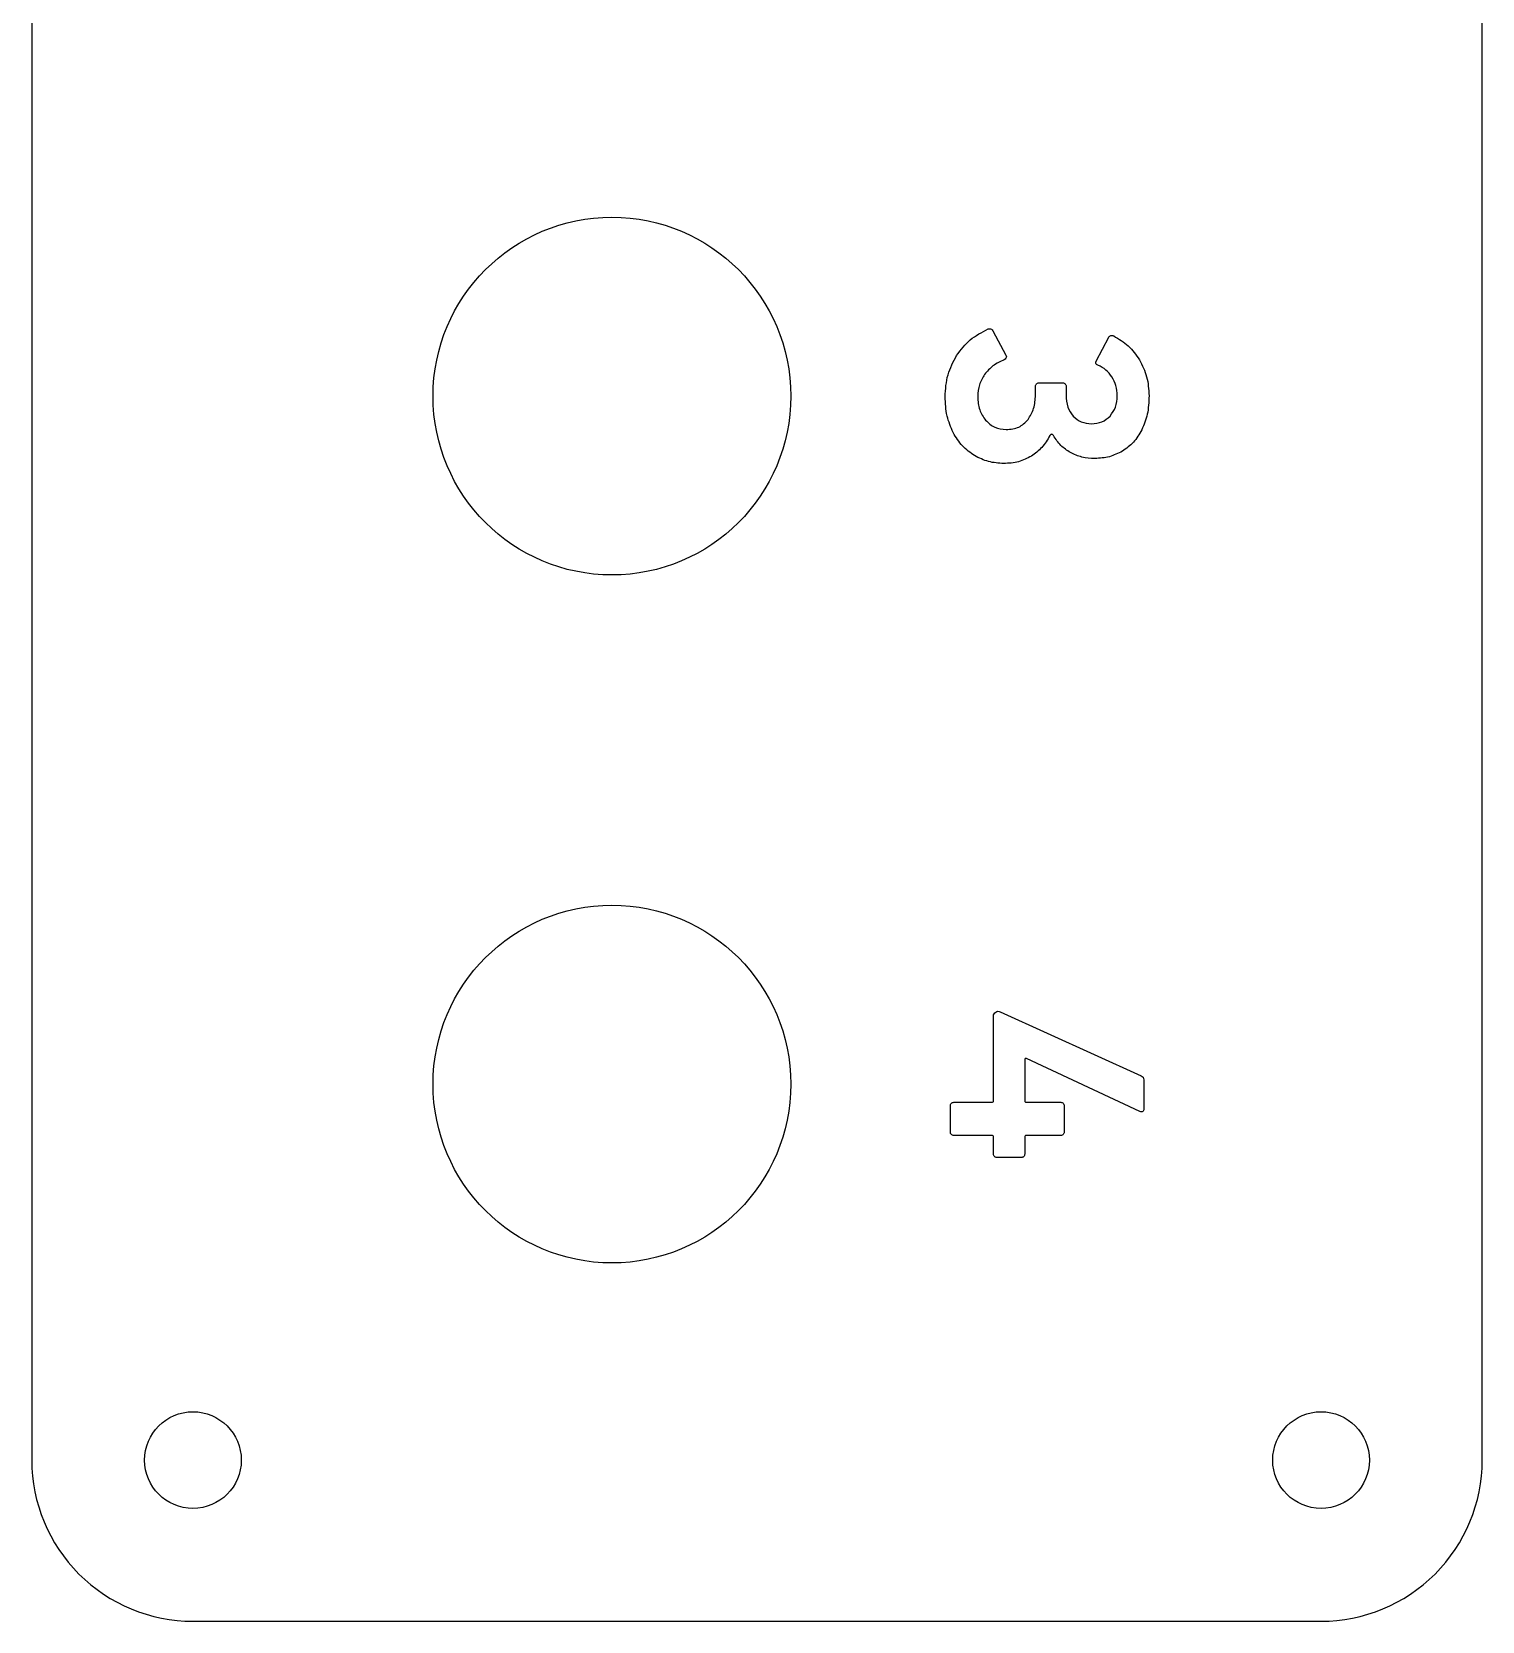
# Model space of a CAD drawing. Header units: millimetres. Extents: x 6.3 to 98.4, y -103.7 to -6.4.
# Drawn here: x 53.35 to 98.35, y -103.69 to -54.37 of the extents above; entities that cross this region are included whole.
import ezdxf

# ---------------------------------------------------------------- set-up
doc = ezdxf.new("R2010")
doc.units = ezdxf.units.MM
doc.layers.get('0').update_dxf_attribs({"linetype": 'CONTINUOUS'})

msp = doc.modelspace()

# ---------------------------------------------------------------- linework, layer by layer
for p, q in [((83.162, -63.646), (83.573, -64.408)), ((86.376, -64.588), (86.77, -63.851)), ((84.49, -65.643), (84.49, -65.368)), ((84.593, -65.266), (85.339, -65.266)), ((85.442, -65.368), (85.442, -65.643)), ((83.393, -84.78), (87.773, -86.769)), ((83.187, -87.54), (83.187, -84.917)), ((84.156, -86.28), (84.156, -87.54)), ((87.73, -87.875), (84.216, -86.237)), ((87.85, -86.889), (87.85, -87.797)), ((81.85, -88.517), (81.85, -87.695)), ((81.953, -87.592), (83.136, -87.592)), ((84.207, -87.592), (85.279, -87.592)), ((85.382, -87.695), (85.382, -88.517)), ((83.136, -88.62), (81.953, -88.62)), ((83.187, -89.203), (83.187, -88.672)), ((84.156, -88.672), (84.156, -89.203)), ((85.279, -88.62), (84.207, -88.62)), ((84.053, -89.306), (83.29, -89.306))]:
    msp.add_line(p, q)
msp.add_lwpolyline([(58.35, -6.35, 0.414214), (53.35, -11.35), (53.35, -98.694, 0.414214), (58.35, -103.694), (93.35, -103.694, 0.414214), (98.35, -98.694), (98.35, -11.35, 0.414214), (93.35, -6.35)], format="xyb", close=True)
for centre, radius in [((71.35, -65.677), 5.55), ((71.35, -87.026), 5.55), ((58.35, -98.694), 1.5), ((93.35, -98.694), 1.5)]:
    msp.add_circle(centre, radius)
for points, knots in [([(82.043, -64.417), (82.174, -64.243), (82.437, -63.893), (82.827, -63.694), (83.024, -63.594)], [0, 0, 0, 0, 0.0643151, 0.1296017, 0.1296017, 0.1296017, 0.1296017]), ([(83.024, -63.594), (83.031, -63.592), (83.044, -63.586), (83.059, -63.586), (83.067, -63.586)], [0, 0, 0, 0, 0.002032887, 0.004399734, 0.004399734, 0.004399734, 0.004399734]), ([(83.067, -63.586), (83.088, -63.588), (83.13, -63.593), (83.151, -63.628), (83.162, -63.646)], [0, 0, 0, 0, 0.00597699, 0.01176667, 0.01176667, 0.01176667, 0.01176667]), ([(86.77, -63.851), (86.777, -63.838), (86.79, -63.812), (86.817, -63.801), (86.83, -63.796)], [0, 0, 0, 0, 0.004249393, 0.008422463, 0.008422463, 0.008422463, 0.008422463]), ([(86.83, -63.796), (86.845, -63.793), (86.875, -63.788), (86.902, -63.801), (86.916, -63.808)], [0, 0, 0, 0, 0.004297731, 0.008874915, 0.008874915, 0.008874915, 0.008874915]), ([(86.916, -63.808), (87.076, -63.902), (87.398, -64.09), (87.61, -64.396), (87.717, -64.55)], [0, 0, 0, 0, 0.0548892, 0.1103592, 0.1103592, 0.1103592, 0.1103592]), ([(81.687, -65.694), (81.701, -65.463), (81.727, -65.011), (81.939, -64.612), (82.043, -64.417)], [0, 0, 0, 0, 0.0685082, 0.1339764, 0.1339764, 0.1339764, 0.1339764]), ([(83.522, -64.546), (83.399, -64.603), (83.164, -64.714), (82.994, -64.91), (82.913, -65.004)], [0, 0, 0, 0, 0.04005552, 0.07695204, 0.07695204, 0.07695204, 0.07695204]), ([(83.59, -64.46), (83.586, -64.475), (83.575, -64.512), (83.541, -64.533), (83.522, -64.546)], [0, 0, 0, 0, 0.00461584, 0.01131035, 0.01131035, 0.01131035, 0.01131035]), ([(83.573, -64.408), (83.578, -64.418), (83.586, -64.435), (83.589, -64.453), (83.59, -64.46)], [0, 0, 0, 0, 0.003263892, 0.005449199, 0.005449199, 0.005449199, 0.005449199]), ([(86.427, -64.717), (86.399, -64.702), (86.345, -64.672), (86.366, -64.616), (86.376, -64.588)], [0, 0, 0, 0, 0.00836812, 0.01597753, 0.01597753, 0.01597753, 0.01597753]), ([(87.717, -64.55), (87.803, -64.722), (87.98, -65.074), (88.002, -65.467), (88.013, -65.668)], [0, 0, 0, 0, 0.0570911, 0.1168006, 0.1168006, 0.1168006, 0.1168006]), ([(82.913, -65.004), (82.85, -65.108), (82.723, -65.32), (82.707, -65.568), (82.699, -65.694)], [0, 0, 0, 0, 0.03584101, 0.07319149, 0.07319149, 0.07319149, 0.07319149]), ([(86.864, -65.081), (86.805, -65.005), (86.686, -64.851), (86.514, -64.762), (86.427, -64.717)], [0, 0, 0, 0, 0.02860636, 0.05751128, 0.05751128, 0.05751128, 0.05751128]), ([(87.027, -65.668), (87.022, -65.56), (87.011, -65.352), (86.912, -65.169), (86.864, -65.081)], [0, 0, 0, 0, 0.03208083, 0.06161749, 0.06161749, 0.06161749, 0.06161749]), ([(84.49, -65.368), (84.491, -65.355), (84.494, -65.327), (84.511, -65.306), (84.52, -65.296)], [0, 0, 0, 0, 0.004034628, 0.008046402, 0.008046402, 0.008046402, 0.008046402]), ([(84.52, -65.296), (84.531, -65.287), (84.552, -65.269), (84.579, -65.267), (84.593, -65.266)], [0, 0, 0, 0, 0.004011774, 0.008046402, 0.008046402, 0.008046402, 0.008046402]), ([(85.339, -65.266), (85.352, -65.267), (85.38, -65.269), (85.401, -65.287), (85.412, -65.296)], [0, 0, 0, 0, 0.004034628, 0.008046402, 0.008046402, 0.008046402, 0.008046402]), ([(85.412, -65.296), (85.42, -65.306), (85.438, -65.327), (85.44, -65.355), (85.442, -65.368)], [0, 0, 0, 0, 0.004011774, 0.008046391, 0.008046391, 0.008046391, 0.008046391]), ([(81.936, -66.808), (81.863, -66.639), (81.711, -66.284), (81.695, -65.897), (81.687, -65.694)], [0, 0, 0, 0, 0.0547034, 0.1150243, 0.1150243, 0.1150243, 0.1150243]), ([(82.699, -65.694), (82.707, -65.834), (82.722, -66.101), (82.872, -66.322), (82.943, -66.427)], [0, 0, 0, 0, 0.04106383, 0.07852798, 0.07852798, 0.07852798, 0.07852798]), ([(84.259, -66.406), (84.326, -66.294), (84.467, -66.059), (84.482, -65.786), (84.49, -65.643)], [0, 0, 0, 0, 0.0386202, 0.08080456, 0.08080456, 0.08080456, 0.08080456]), ([(85.442, -65.643), (85.448, -65.772), (85.459, -66.012), (85.596, -66.208), (85.66, -66.298)], [0, 0, 0, 0, 0.03779003, 0.07038998, 0.07038998, 0.07038998, 0.07038998]), ([(86.804, -66.294), (86.869, -66.205), (87.005, -66.019), (87.02, -65.789), (87.027, -65.668)], [0, 0, 0, 0, 0.03230318, 0.06767333, 0.06767333, 0.06767333, 0.06767333]), ([(88.013, -65.668), (88.006, -65.862), (87.993, -66.227), (87.855, -66.564), (87.79, -66.723)], [0, 0, 0, 0, 0.0574849, 0.1085142, 0.1085142, 0.1085142, 0.1085142]), ([(82.943, -66.427), (83.031, -66.511), (83.211, -66.68), (83.457, -66.703), (83.582, -66.714)], [0, 0, 0, 0, 0.03546573, 0.0718593, 0.0718593, 0.0718593, 0.0718593]), ([(83.582, -66.714), (83.719, -66.704), (83.984, -66.683), (84.17, -66.496), (84.259, -66.406)], [0, 0, 0, 0, 0.03996595, 0.07667889, 0.07667889, 0.07667889, 0.07667889]), ([(85.66, -66.298), (85.74, -66.367), (85.904, -66.508), (86.119, -66.525), (86.23, -66.534)], [0, 0, 0, 0, 0.03076509, 0.06312762, 0.06312762, 0.06312762, 0.06312762]), ([(86.23, -66.534), (86.341, -66.525), (86.559, -66.507), (86.724, -66.364), (86.804, -66.294)], [0, 0, 0, 0, 0.03248744, 0.06370044, 0.06370044, 0.06370044, 0.06370044]), ([(82.6, -67.524), (82.467, -67.431), (82.195, -67.24), (82.024, -66.955), (81.936, -66.808)], [0, 0, 0, 0, 0.04800689, 0.09862665, 0.09862665, 0.09862665, 0.09862665]), ([(84.936, -66.903), (84.86, -67.031), (84.711, -67.283), (84.476, -67.456), (84.362, -67.541)], [0, 0, 0, 0, 0.04431067, 0.08665978, 0.08665978, 0.08665978, 0.08665978]), ([(84.996, -66.86), (84.984, -66.862), (84.959, -66.868), (84.944, -66.89), (84.936, -66.903)], [0, 0, 0, 0, 0.003388166, 0.007641606, 0.007641606, 0.007641606, 0.007641606]), ([(85.047, -66.903), (85.04, -66.89), (85.028, -66.87), (85.005, -66.863), (84.996, -66.86)], [0, 0, 0, 0, 0.00411629, 0.006902034, 0.006902034, 0.006902034, 0.006902034]), ([(85.574, -67.43), (85.47, -67.361), (85.257, -67.222), (85.118, -67.01), (85.047, -66.903)], [0, 0, 0, 0, 0.03717874, 0.07525803, 0.07525803, 0.07525803, 0.07525803]), ([(87.79, -66.723), (87.711, -66.859), (87.557, -67.123), (87.307, -67.301), (87.186, -67.387)], [0, 0, 0, 0, 0.04656784, 0.09072863, 0.09072863, 0.09072863, 0.09072863]), ([(83.504, -67.768), (83.345, -67.758), (83.027, -67.738), (82.742, -67.595), (82.6, -67.524)], [0, 0, 0, 0, 0.04743052, 0.09453274, 0.09453274, 0.09453274, 0.09453274]), ([(84.362, -67.541), (84.233, -67.608), (83.964, -67.746), (83.662, -67.761), (83.504, -67.768)], [0, 0, 0, 0, 0.04295148, 0.0895842, 0.0895842, 0.0895842, 0.0895842]), ([(86.333, -67.614), (86.196, -67.608), (85.931, -67.595), (85.691, -67.484), (85.574, -67.43)], [0, 0, 0, 0, 0.04065474, 0.07871716, 0.07871716, 0.07871716, 0.07871716]), ([(87.186, -67.387), (87.054, -67.453), (86.785, -67.588), (86.485, -67.605), (86.333, -67.614)], [0, 0, 0, 0, 0.04383834, 0.08908894, 0.08908894, 0.08908894, 0.08908894]), ([(83.187, -84.917), (83.19, -84.891), (83.195, -84.838), (83.236, -84.805), (83.256, -84.789)], [0, 0, 0, 0, 0.00769342, 0.01511963, 0.01511963, 0.01511963, 0.01511963]), ([(83.256, -84.789), (83.278, -84.778), (83.323, -84.756), (83.37, -84.772), (83.393, -84.78)], [0, 0, 0, 0, 0.00725098, 0.01427029, 0.01427029, 0.01427029, 0.01427029]), ([(84.216, -86.237), (84.198, -86.233), (84.162, -86.224), (84.158, -86.261), (84.156, -86.28)], [0, 0, 0, 0, 0.004505071, 0.009248492, 0.009248492, 0.009248492, 0.009248492]), ([(87.773, -86.769), (87.795, -86.782), (87.841, -86.81), (87.847, -86.862), (87.85, -86.889)], [0, 0, 0, 0, 0.00746318, 0.01499983, 0.01499983, 0.01499983, 0.01499983]), ([(81.85, -87.695), (81.851, -87.681), (81.854, -87.653), (81.871, -87.632), (81.88, -87.622)], [0, 0, 0, 0, 0.004034599, 0.008046422, 0.008046422, 0.008046422, 0.008046422]), ([(81.88, -87.622), (81.891, -87.613), (81.912, -87.595), (81.939, -87.593), (81.953, -87.592)], [0, 0, 0, 0, 0.004011757, 0.008046385, 0.008046385, 0.008046385, 0.008046385]), ([(83.136, -87.592), (83.151, -87.59), (83.181, -87.585), (83.185, -87.555), (83.187, -87.54)], [0, 0, 0, 0, 0.004065775, 0.00813154, 0.00813154, 0.00813154, 0.00813154]), ([(84.156, -87.54), (84.158, -87.555), (84.162, -87.585), (84.192, -87.59), (84.207, -87.592)], [0, 0, 0, 0, 0.004065784, 0.008131559, 0.008131559, 0.008131559, 0.008131559]), ([(85.279, -87.592), (85.292, -87.593), (85.32, -87.595), (85.341, -87.613), (85.352, -87.622)], [0, 0, 0, 0, 0.004034622, 0.008046396, 0.008046396, 0.008046396, 0.008046396]), ([(85.352, -87.622), (85.36, -87.632), (85.378, -87.653), (85.38, -87.681), (85.382, -87.695)], [0, 0, 0, 0, 0.004011799, 0.008046426, 0.008046426, 0.008046426, 0.008046426]), ([(87.82, -87.879), (87.808, -87.883), (87.778, -87.894), (87.748, -87.882), (87.73, -87.875)], [0, 0, 0, 0, 0.003872013, 0.009303612, 0.009303612, 0.009303612, 0.009303612]), ([(87.85, -87.797), (87.85, -87.815), (87.849, -87.846), (87.829, -87.869), (87.82, -87.879)], [0, 0, 0, 0, 0.005091274, 0.008927491, 0.008927491, 0.008927491, 0.008927491]), ([(81.88, -88.59), (81.871, -88.58), (81.854, -88.559), (81.851, -88.531), (81.85, -88.517)], [0, 0, 0, 0, 0.004011799, 0.008046397, 0.008046397, 0.008046397, 0.008046397]), ([(81.953, -88.62), (81.939, -88.619), (81.912, -88.617), (81.891, -88.599), (81.88, -88.59)], [0, 0, 0, 0, 0.004034628, 0.008046385, 0.008046385, 0.008046385, 0.008046385]), ([(83.187, -88.672), (83.185, -88.657), (83.181, -88.627), (83.151, -88.622), (83.136, -88.62)], [0, 0, 0, 0, 0.004065784, 0.008131512, 0.008131512, 0.008131512, 0.008131512]), ([(85.352, -88.59), (85.341, -88.599), (85.32, -88.617), (85.292, -88.619), (85.279, -88.62)], [0, 0, 0, 0, 0.004011757, 0.008046385, 0.008046385, 0.008046385, 0.008046385]), ([(85.382, -88.517), (85.38, -88.531), (85.378, -88.559), (85.36, -88.58), (85.352, -88.59)], [0, 0, 0, 0, 0.004034599, 0.008046397, 0.008046397, 0.008046397, 0.008046397]), ([(83.217, -89.276), (83.208, -89.265), (83.191, -89.244), (83.188, -89.217), (83.187, -89.203)], [0, 0, 0, 0, 0.00401174, 0.008046379, 0.008046379, 0.008046379, 0.008046379]), ([(84.156, -89.203), (84.155, -89.217), (84.152, -89.244), (84.135, -89.265), (84.126, -89.276)], [0, 0, 0, 0, 0.004034628, 0.008046402, 0.008046402, 0.008046402, 0.008046402]), ([(83.29, -89.306), (83.276, -89.305), (83.249, -89.302), (83.228, -89.285), (83.217, -89.276)], [0, 0, 0, 0, 0.004034628, 0.008046402, 0.008046402, 0.008046402, 0.008046402]), ([(84.126, -89.276), (84.115, -89.285), (84.094, -89.302), (84.067, -89.305), (84.053, -89.306)], [0, 0, 0, 0, 0.004011774, 0.008046402, 0.008046402, 0.008046402, 0.008046402])]:
    msp.add_open_spline(points, degree=3, knots=knots)
msp.add_open_spline([(84.207, -88.62), (84.192, -88.622), (84.162, -88.627), (84.158, -88.657), (84.156, -88.672)], degree=3)

doc.saveas('drawing.dxf')
